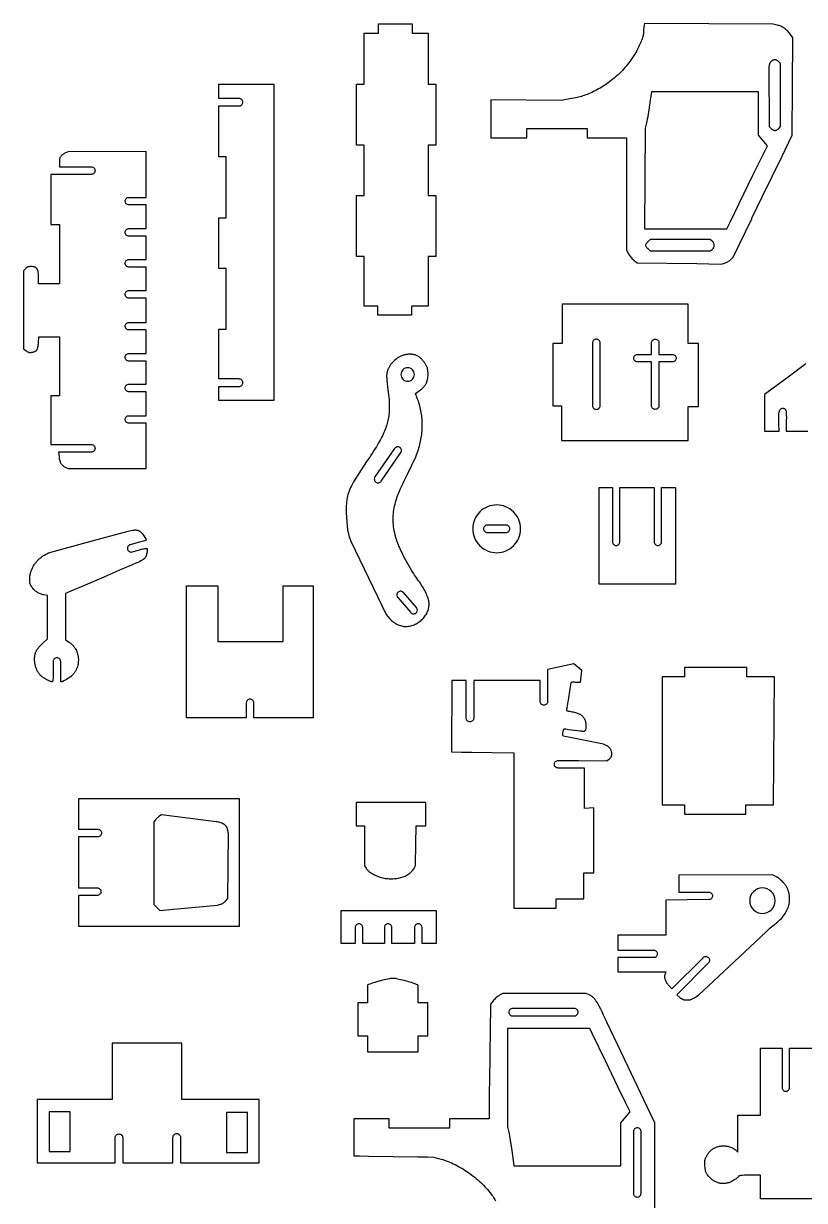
# Model space of a CAD drawing. Extents: x 28 to 1041, y 757 to 2190.
# Drawn here: x 47 to 617, y 1329 to 2190 of the extents above; entities that cross this region are included whole.
import ezdxf

# ---------------------------------------------------------------- set-up
doc = ezdxf.new("R2010")
doc.units = 0
doc.header["$MEASUREMENT"] = 0
doc.layers.add('LAYER_1', color=18, linetype='CONTINUOUS')

msp = doc.modelspace()

# ---------------------------------------------------------------- linework, layer by layer
at = {"layer": 'LAYER_1'}
for points in [[(295.41, 2182.47), (305.85, 2182.47), (305.85, 2189.35), (330.62, 2189.35), (330.62, 2182.47), (341.59, 2182.47), (342.18, 2182.47), (342.18, 2145.29), (347.69, 2145.29), (347.69, 2100.57), (342.18, 2100.57), (342.18, 2063.76), (347.69, 2063.76), (347.69, 2019.39), (342.18, 2019.38), (342.18, 1982.95), (329.93, 1982.95), (329.93, 1976.42), (305.51, 1976.42), (305.5, 1982.95), (295.41, 1982.96), (295.41, 2019.38), (289.91, 2019.39), (289.91, 2063.76), (295.41, 2063.76), (295.41, 2100.57), (289.91, 2100.57), (289.91, 2145.29), (295.41, 2145.29)], [(547.24, 2013.91), (556.09, 2013.73), (558.67, 2014.42), (559.23, 2014.6), (559.83, 2014.84), (560.44, 2015.14), (561.06, 2015.47), (561.65, 2015.84), (562.22, 2016.22), (562.72, 2016.62), (563.16, 2017.01), (565.07, 2018.9), (578.64, 2046.86), (578.64, 2047.24), (585.95, 2062.31), (600.67, 2092.65), (608.09, 2107.92), (608.55, 2179.33), (606.65, 2181.83), (606.13, 2182.48), (605.61, 2183.1), (605.07, 2183.69), (604.53, 2184.24), (603.97, 2184.77), (603.41, 2185.26), (602.83, 2185.72), (602.25, 2186.15), (601.65, 2186.55), (601.05, 2186.91), (600.43, 2187.24), (599.81, 2187.54), (599.18, 2187.81), (598.53, 2188.04), (597.88, 2188.25), (597.21, 2188.42), (594.12, 2189.14), (500.29, 2189.57), (499.91, 2188.17), (499.84, 2187.83), (499.76, 2187.41), (499.64, 2186.37), (499.55, 2185.2), (499.52, 2184.02), (499.5, 2183.39), (499.45, 2182.75), (499.37, 2182.09), (499.26, 2181.42), (499.11, 2180.72), (498.93, 2179.99), (498.72, 2179.24), (498.47, 2178.46), (498.19, 2177.64), (497.87, 2176.78), (497.51, 2175.89), (497.11, 2174.96), (496.67, 2173.98), (496.18, 2172.95), (495.66, 2171.87), (495.1, 2170.74), (494.49, 2169.59), (493.86, 2168.44), (493.19, 2167.29), (492.49, 2166.15), (491.77, 2165.03), (491.01, 2163.91), (490.23, 2162.8), (489.43, 2161.7), (488.59, 2160.61), (487.74, 2159.53), (486.86, 2158.47), (485.95, 2157.42), (485.02, 2156.38), (484.07, 2155.36), (483.1, 2154.36), (482.11, 2153.37), (481.1, 2152.4), (480.07, 2151.45), (479.03, 2150.52), (477.97, 2149.6), (476.89, 2148.71), (475.79, 2147.84), (474.68, 2146.99), (473.56, 2146.17), (472.42, 2145.36), (471.28, 2144.59), (470.12, 2143.83), (468.95, 2143.11), (467.77, 2142.41), (466.58, 2141.74), (465.38, 2141.1), (464.18, 2140.48), (462.87, 2139.84), (461.64, 2139.25), (460.47, 2138.72), (459.36, 2138.22), (458.28, 2137.77), (457.24, 2137.36), (456.21, 2136.98), (455.19, 2136.64), (454.16, 2136.32), (453.11, 2136.02), (452.03, 2135.74), (450.9, 2135.47), (449.72, 2135.22), (448.47, 2134.97), (447.14, 2134.72), (445.72, 2134.48), (439.32, 2133.4), (388.06, 2133.8), (388.06, 2105.93), (414.2, 2105.93), (414.2, 2112.81), (458.24, 2112.81), (458.24, 2105.93), (487.13, 2105.93), (487.13, 2024), (488.5, 2021.32), (488.83, 2020.74), (489.23, 2020.13), (489.7, 2019.49), (490.21, 2018.86), (490.76, 2018.24), (491.31, 2017.67), (491.87, 2017.15), (492.4, 2016.7), (494.93, 2014.77), (538.39, 2014.08)], [(595.49, 2111.44), (595.82, 2111.47), (596.18, 2111.55), (596.56, 2111.68), (596.94, 2111.86), (597.32, 2112.08), (597.68, 2112.32), (598.02, 2112.6), (598.31, 2112.89), (599.62, 2114.34), (599.53, 2160.24), (598.26, 2161.64), (598.04, 2161.87), (597.82, 2162.07), (597.58, 2162.26), (597.34, 2162.42), (597.1, 2162.56), (596.85, 2162.68), (596.59, 2162.78), (596.34, 2162.86), (596.08, 2162.92), (595.82, 2162.96), (595.56, 2162.98), (595.3, 2162.99), (595.04, 2162.97), (594.78, 2162.93), (594.52, 2162.88), (594.27, 2162.81), (594.02, 2162.72), (593.78, 2162.61), (593.54, 2162.48), (593.31, 2162.34), (593.09, 2162.18), (592.88, 2162), (592.67, 2161.81), (592.47, 2161.6), (592.29, 2161.37), (592.11, 2161.13), (591.95, 2160.88), (591.8, 2160.61), (591.66, 2160.32), (591.54, 2160.02), (591.43, 2159.71), (591.34, 2159.38), (590.97, 2157.88), (591.37, 2114.33), (592.68, 2112.88), (592.97, 2112.59), (593.3, 2112.32), (593.67, 2112.08), (594.04, 2111.86), (594.43, 2111.68), (594.8, 2111.55), (595.16, 2111.47)], [(530.23, 2039.54), (560.33, 2039.54), (562.79, 2044.36), (579.45, 2078.76), (590.03, 2100.18), (583.45, 2108.06), (583.45, 2139.64), (505.31, 2139.64), (504.42, 2133.62), (503.32, 2126.23), (502.9, 2123.52), (502.54, 2121.33), (502.23, 2119.58), (501.94, 2118.15), (501.68, 2116.96), (501.41, 2115.91), (500.66, 2113.16), (500.12, 2039.54)], [(526.16, 2023.37), (548.06, 2023.37), (549.59, 2024.44), (549.93, 2024.72), (550.24, 2025.03), (550.5, 2025.38), (550.72, 2025.75), (550.89, 2026.15), (551.02, 2026.58), (551.09, 2027.03), (551.12, 2027.5), (551.09, 2027.97), (551.02, 2028.42), (550.89, 2028.85), (550.72, 2029.25), (550.5, 2029.62), (550.24, 2029.97), (549.93, 2030.28), (549.59, 2030.56), (548.06, 2031.63), (504.27, 2031.63), (502.58, 2029.94), (502.24, 2029.58), (501.93, 2029.22), (501.64, 2028.87), (501.39, 2028.53), (501.18, 2028.21), (501.03, 2027.92), (500.93, 2027.68), (500.9, 2027.58), (500.89, 2027.5), (500.93, 2027.31), (501.03, 2027.07), (501.18, 2026.79), (501.39, 2026.47), (501.64, 2026.13), (501.93, 2025.78), (502.24, 2025.41), (502.58, 2025.06), (504.27, 2023.37)], [(433.13, 1955.65), (433.13, 1910.24), (439.63, 1910.25), (439.63, 1884.8), (532.16, 1884.87), (532.16, 1909.56), (539.73, 1909.56), (539.73, 1955.65), (532.16, 1955.65), (532.16, 1984.55), (439.97, 1984.55), (439.97, 1955.65)], [(326.95, 1748.89), (327.81, 1748.99), (328.66, 1749.14), (329.5, 1749.33), (330.32, 1749.56), (331.13, 1749.83), (331.93, 1750.14), (332.71, 1750.49), (333.47, 1750.88), (334.21, 1751.29), (334.93, 1751.75), (335.63, 1752.23), (336.31, 1752.74), (336.96, 1753.28), (337.58, 1753.84), (338.18, 1754.43), (338.75, 1755.04), (339.28, 1755.68), (339.79, 1756.33), (340.26, 1757), (340.7, 1757.69), (341.1, 1758.4), (341.47, 1759.12), (341.8, 1759.85), (342.08, 1760.59), (342.33, 1761.34), (342.53, 1762.1), (342.69, 1762.86), (342.8, 1763.63), (342.87, 1764.4), (342.89, 1765.17), (342.85, 1765.94), (342.77, 1766.71), (342.63, 1767.5), (342.44, 1768.33), (342.19, 1769.21), (341.89, 1770.12), (341.54, 1771.07), (341.14, 1772.05), (340.7, 1773.06), (340.21, 1774.08), (339.68, 1775.13), (339.12, 1776.19), (338.51, 1777.25), (337.87, 1778.32), (337.2, 1779.39), (336.49, 1780.46), (335.76, 1781.52), (335, 1782.56), (334.16, 1783.72), (333.27, 1785.02), (332.33, 1786.43), (331.37, 1787.94), (330.38, 1789.53), (329.39, 1791.19), (328.38, 1792.89), (327.39, 1794.63), (326.41, 1796.38), (325.46, 1798.13), (324.54, 1799.86), (323.66, 1801.56), (322.85, 1803.2), (322.09, 1804.77), (321.41, 1806.26), (320.81, 1807.64), (320.17, 1809.23), (319.59, 1810.82), (319.05, 1812.42), (318.57, 1814.01), (318.14, 1815.6), (317.76, 1817.19), (317.44, 1818.78), (317.17, 1820.36), (316.95, 1821.94), (316.79, 1823.5), (316.68, 1825.06), (316.62, 1826.6), (316.62, 1828.14), (316.67, 1829.66), (316.77, 1831.16), (316.85, 1831.9), (316.94, 1832.65), (317.14, 1834.05), (317.38, 1835.46), (317.66, 1836.87), (317.99, 1838.29), (318.38, 1839.75), (318.82, 1841.24), (319.33, 1842.78), (319.9, 1844.39), (320.53, 1846.06), (321.24, 1847.82), (322.03, 1849.68), (322.9, 1851.63), (323.85, 1853.71), (324.89, 1855.91), (326.03, 1858.25), (327.26, 1860.74), (333.3, 1872.83), (334.71, 1876.95), (335.11, 1878.17), (335.48, 1879.4), (335.83, 1880.63), (336.15, 1881.86), (336.44, 1883.09), (336.71, 1884.33), (336.95, 1885.57), (337.16, 1886.81), (337.35, 1888.05), (337.51, 1889.29), (337.64, 1890.53), (337.75, 1891.77), (337.82, 1893.01), (337.88, 1894.24), (337.9, 1895.48), (337.9, 1896.71), (337.87, 1897.94), (337.81, 1899.17), (337.73, 1900.39), (337.62, 1901.61), (337.48, 1902.83), (337.32, 1904.04), (337.13, 1905.24), (336.91, 1906.44), (336.66, 1907.64), (336.39, 1908.82), (336.09, 1910), (335.77, 1911.17), (335.42, 1912.33), (335.04, 1913.49), (334.63, 1914.63), (334.2, 1915.77), (332.89, 1919.1), (335.89, 1921.25), (336.71, 1921.86), (337.47, 1922.48), (338.16, 1923.09), (338.78, 1923.72), (339.35, 1924.35), (339.61, 1924.67), (339.86, 1925), (340.09, 1925.33), (340.31, 1925.67), (340.51, 1926.01), (340.7, 1926.36), (340.88, 1926.71), (341.04, 1927.07), (341.19, 1927.44), (341.33, 1927.81), (341.46, 1928.2), (341.57, 1928.59), (341.76, 1929.4), (341.91, 1930.25), (342.01, 1931.15), (342.07, 1932.09), (342.09, 1933.08), (342.07, 1934.4), (342.05, 1934.99), (342.01, 1935.53), (341.96, 1936.04), (341.9, 1936.51), (341.81, 1936.96), (341.71, 1937.4), (341.59, 1937.82), (341.44, 1938.23), (341.27, 1938.65), (341.08, 1939.08), (340.85, 1939.52), (340.6, 1939.98), (340, 1940.98), (339.64, 1941.54), (339.27, 1942.08), (338.89, 1942.6), (338.51, 1943.09), (338.11, 1943.56), (337.7, 1944), (337.29, 1944.42), (336.87, 1944.82), (336.43, 1945.19), (335.99, 1945.54), (335.54, 1945.86), (335.08, 1946.16), (334.61, 1946.43), (334.13, 1946.68), (333.64, 1946.91), (333.15, 1947.11), (332.64, 1947.29), (332.13, 1947.45), (331.6, 1947.58), (331.07, 1947.68), (330.53, 1947.77), (329.97, 1947.83), (329.41, 1947.86), (328.84, 1947.87), (328.26, 1947.86), (327.67, 1947.82), (327.08, 1947.76), (326.47, 1947.67), (325.85, 1947.57), (325.23, 1947.43), (324.59, 1947.27), (323.94, 1947.09), (323.5, 1946.95), (323.05, 1946.79), (322.6, 1946.61), (322.16, 1946.41), (321.71, 1946.2), (321.27, 1945.97), (320.83, 1945.72), (320.4, 1945.46), (319.96, 1945.18), (319.54, 1944.89), (318.7, 1944.27), (317.89, 1943.6), (317.11, 1942.88), (316.37, 1942.13), (315.67, 1941.35), (315.01, 1940.53), (314.71, 1940.11), (314.41, 1939.69), (314.13, 1939.26), (313.87, 1938.83), (313.62, 1938.4), (313.39, 1937.96), (313.17, 1937.52), (312.98, 1937.08), (312.8, 1936.64), (312.64, 1936.2), (312.29, 1935.13), (312.16, 1934.63), (312.05, 1934.15), (311.96, 1933.65), (311.9, 1933.14), (311.86, 1932.59), (311.85, 1931.99), (311.86, 1931.33), (311.89, 1930.6), (311.95, 1929.78), (312.03, 1928.85), (312.26, 1926.63), (312.59, 1923.84), (313.67, 1914.79), (313.75, 1909.29), (313.75, 1908.17), (313.73, 1907.06), (313.68, 1905.97), (313.61, 1904.88), (313.5, 1903.8), (313.37, 1902.72), (313.21, 1901.64), (313.03, 1900.56), (312.8, 1899.49), (312.55, 1898.4), (312.27, 1897.31), (311.95, 1896.22), (311.6, 1895.11), (311.21, 1893.99), (310.79, 1892.85), (310.33, 1891.7), (309.83, 1890.53), (309.29, 1889.34), (308.72, 1888.13), (308.1, 1886.89), (307.44, 1885.63), (306.75, 1884.34), (306, 1883.01), (305.22, 1881.66), (304.39, 1880.27), (303.52, 1878.84), (302.6, 1877.37), (301.63, 1875.86), (300.61, 1874.31), (299.55, 1872.72), (297.27, 1869.39), (287.6, 1854.57), (286.83, 1853.12), (286.14, 1851.74), (285.51, 1850.41), (284.95, 1849.11), (284.45, 1847.85), (284.01, 1846.6), (283.63, 1845.34), (283.31, 1844.08), (283.03, 1842.79), (282.8, 1841.46), (282.61, 1840.07), (282.47, 1838.62), (282.36, 1837.09), (282.29, 1835.47), (282.25, 1833.74), (282.23, 1831.89), (283.18, 1819.16), (283.67, 1817.47), (284.31, 1815.42), (285.01, 1813.26), (285.69, 1811.25), (311.42, 1757.65), (314.02, 1754.76), (314.73, 1754.02), (315.45, 1753.32), (316.2, 1752.67), (316.97, 1752.07), (317.76, 1751.51), (318.57, 1751), (319.39, 1750.55), (320.22, 1750.14), (321.05, 1749.79), (321.9, 1749.49), (322.74, 1749.25), (323.59, 1749.06), (324.02, 1748.99), (324.44, 1748.93), (324.86, 1748.88), (325.28, 1748.85), (325.7, 1748.84), (326.12, 1748.84), (326.54, 1748.86)], [(574.25, 1611.61), (574.25, 1618.48), (594.54, 1618.48), (595.07, 1712.04), (574.93, 1712.04), (574.93, 1718.92), (529.53, 1718.92), (529.53, 1712.05), (513.01, 1712.04), (513.01, 1618.48), (529.53, 1618.48), (529.53, 1611.61)], [(318.48, 1564.64), (319.31, 1564.75), (320.21, 1564.92), (321.14, 1565.12), (322.08, 1565.35), (323, 1565.6), (323.87, 1565.87), (324.67, 1566.15), (325.36, 1566.43), (326.07, 1566.77), (326.77, 1567.16), (327.46, 1567.6), (328.13, 1568.08), (328.78, 1568.59), (329.4, 1569.13), (329.99, 1569.69), (330.54, 1570.26), (331.05, 1570.85), (331.51, 1571.44), (331.91, 1572.03), (332.25, 1572.61), (332.53, 1573.18), (332.64, 1573.46), (332.74, 1573.73), (332.81, 1573.99), (332.87, 1574.25), (332.9, 1574.5), (332.92, 1574.74), (333.2, 1589.68), (333.45, 1603.16), (340.46, 1603.17), (340.46, 1620.3), (289.54, 1620.3), (289.54, 1603.1), (295.74, 1603.07), (295.74, 1573.82), (296.91, 1572.12), (297.51, 1571.29), (297.81, 1570.91), (298.11, 1570.56), (298.42, 1570.24), (298.74, 1569.93), (299.08, 1569.63), (299.45, 1569.34), (299.85, 1569.05), (300.28, 1568.77), (300.75, 1568.48), (301.27, 1568.18), (302.46, 1567.56), (303.89, 1566.85), (304.71, 1566.48), (305.55, 1566.14), (306.39, 1565.83), (307.25, 1565.55), (308.13, 1565.3), (309.01, 1565.08), (309.91, 1564.9), (310.82, 1564.74), (311.74, 1564.62), (312.67, 1564.53), (313.61, 1564.47), (314.57, 1564.44), (315.53, 1564.44), (316.5, 1564.47), (317.49, 1564.54)], [(188.33, 1545.12), (190.47, 1545.76), (190.93, 1545.92), (191.43, 1546.14), (191.94, 1546.41), (192.46, 1546.72), (192.97, 1547.06), (193.45, 1547.41), (193.88, 1547.78), (194.25, 1548.15), (195.9, 1549.9), (196.33, 1597.61), (195.93, 1599.77), (195.78, 1600.42), (195.69, 1600.74), (195.58, 1601.04), (195.47, 1601.34), (195.34, 1601.62), (195.2, 1601.9), (195.05, 1602.17), (194.89, 1602.43), (194.71, 1602.68), (194.53, 1602.92), (194.32, 1603.15), (194.11, 1603.37), (193.88, 1603.59), (193.64, 1603.79), (193.39, 1603.99), (193.13, 1604.18), (192.85, 1604.37), (192.24, 1604.71), (191.59, 1605.01), (190.88, 1605.29), (190.11, 1605.54), (189.28, 1605.76), (188.39, 1605.95), (187.44, 1606.12), (147.53, 1611.14), (146.14, 1610.4), (145.83, 1610.21), (145.49, 1609.97), (145.12, 1609.67), (144.74, 1609.34), (144.36, 1608.98), (143.99, 1608.6), (143.64, 1608.22), (143.32, 1607.84), (141.89, 1606.02), (141.89, 1545.56), (146.1, 1541.35), (148.79, 1541.57), (153.62, 1541.99), (166.92, 1543.18)], [(334.95, 1437.98), (334.95, 1449.67), (341.83, 1449.67), (341.83, 1473.75), (334.95, 1473.75), (334.95, 1486.71), (332.03, 1487.79), (331.02, 1488.15), (329.97, 1488.5), (328.87, 1488.85), (327.75, 1489.2), (326.6, 1489.53), (325.45, 1489.85), (324.31, 1490.15), (323.18, 1490.43), (322.09, 1490.69), (321.03, 1490.93), (320.03, 1491.13), (319.1, 1491.31), (318.24, 1491.45), (317.47, 1491.55), (316.8, 1491.62), (316.25, 1491.64), (315.62, 1491.61), (314.8, 1491.51), (313.84, 1491.36), (312.74, 1491.15), (311.53, 1490.89), (310.24, 1490.6), (308.88, 1490.27), (307.49, 1489.91), (306.09, 1489.53), (304.69, 1489.14), (303.32, 1488.73), (302.01, 1488.31), (300.78, 1487.9), (299.66, 1487.49), (298.65, 1487.09), (297.8, 1486.71), (297.8, 1473.75), (290.92, 1473.75), (290.92, 1449.67), (297.8, 1449.67), (297.8, 1437.98)], [(443.93, 1354.66), (482.99, 1354.66), (482.99, 1385.99), (489.62, 1394.02), (486.3, 1400.83), (483.37, 1406.9), (482.03, 1409.73), (481, 1411.94), (471.65, 1431.37), (462.26, 1450.81), (460.23, 1455.11), (400.09, 1455.11), (400.09, 1383.21), (400.86, 1380.12), (401.05, 1379.27), (401.29, 1378.03), (401.57, 1376.47), (401.89, 1374.65), (402.56, 1370.43), (403.25, 1365.84), (404.86, 1354.66)], [(80.79, 1365.15), (80.79, 1394.05), (65.32, 1394.04), (65.3, 1365.15)], [(210.14, 1364.46), (210.14, 1393.7), (195.01, 1393.7), (195.01, 1364.46)]]:
    msp.add_lwpolyline(points, close=True, dxfattribs=at)
for points in [[(189.25, 2145.14), (229.5, 2145.14), (229.5, 1913.97), (189.25, 1913.97), (189.25, 1924.29), (204.15, 1924.29, 0.414214), (206.9, 1927.04, 0.414214), (204.15, 1929.79), (189.25, 1929.79), (189.25, 1966.26), (194.75, 1966.26), (194.75, 2010.63), (189.25, 2010.63), (189.25, 2047.44), (194.75, 2047.44), (194.75, 2092.16), (189.25, 2092.16), (189.25, 2129.32), (204.15, 2129.32, 0.414214), (206.9, 2132.08, 0.414214), (204.15, 2134.83), (189.25, 2134.83)], [(72.81, 2084.8), (96.11, 2084.8, -0.414214), (98.86, 2082.05, -0.414214), (96.11, 2079.3), (66.62, 2079.3), (66.62, 2042.56), (72.81, 2042.56), (72.81, 1999.21), (57.67, 1999.21), (57.67, 2003.95), (57.66, 2005.05), (57.61, 2006.05), (57.53, 2006.95), (57.41, 2007.77), (57.33, 2008.15), (57.25, 2008.5), (57.15, 2008.84), (57.04, 2009.15), (56.93, 2009.45), (56.8, 2009.72), (56.66, 2009.98), (56.5, 2010.22), (56.34, 2010.44), (56.16, 2010.64), (55.97, 2010.83), (55.77, 2011), (55.55, 2011.15), (55.32, 2011.29), (55.07, 2011.42), (54.81, 2011.52), (54.54, 2011.62), (54.25, 2011.7), (53.94, 2011.76), (53.62, 2011.82), (52.93, 2011.89), (52.17, 2011.91), (51.39, 2011.89), (50.72, 2011.83), (50.41, 2011.78), (50.13, 2011.72), (49.86, 2011.65), (49.61, 2011.56), (49.37, 2011.46), (49.15, 2011.35), (48.94, 2011.22), (48.73, 2011.07), (48.53, 2010.9), (48.34, 2010.72), (47.97, 2010.3), (46.66, 2008.69), (46.66, 1951.84), (48.56, 1950.35), (49.07, 1949.97), (49.57, 1949.66), (49.82, 1949.54), (50.06, 1949.43), (50.3, 1949.34), (50.55, 1949.27), (50.8, 1949.21), (51.06, 1949.17), (51.32, 1949.15), (51.59, 1949.14), (52.17, 1949.16), (52.81, 1949.25), (53.44, 1949.36), (54.01, 1949.5), (54.53, 1949.66), (54.99, 1949.86), (55.2, 1949.97), (55.4, 1950.09), (55.59, 1950.22), (55.77, 1950.36), (55.94, 1950.51), (56.09, 1950.67), (56.24, 1950.85), (56.38, 1951.03), (56.5, 1951.24), (56.62, 1951.45), (56.83, 1951.92), (57.01, 1952.45), (57.17, 1953.05), (57.29, 1953.72), (57.4, 1954.47), (57.48, 1955.29), (57.55, 1956.2), (57.83, 1960.68), (72.81, 1960.68), (72.81, 1917.34), (66.62, 1917.34), (66.61, 1881.81), (96.11, 1881.81, -0.414214), (98.86, 1879.06, -0.414214), (96.11, 1876.3), (72.19, 1876.3), (72.56, 1872.79), (72.67, 1872.04), (72.79, 1871.34), (72.94, 1870.68), (73.11, 1870.06), (73.3, 1869.49), (73.51, 1868.95), (73.75, 1868.45), (74.01, 1867.99), (74.3, 1867.56), (74.62, 1867.16), (74.97, 1866.79), (75.34, 1866.46), (75.75, 1866.15), (76.19, 1865.86), (76.66, 1865.6), (77.16, 1865.37), (79.34, 1864.42), (136.14, 1864.37), (136.14, 1897.43), (123.65, 1897.43, -0.414214), (120.9, 1900.18, -0.414214), (123.65, 1902.93), (136.14, 1902.93), (136.14, 1920.45), (123.65, 1920.45, -0.414214), (120.9, 1923.21, -0.414214), (123.65, 1925.96), (136.14, 1925.96), (136.14, 1942.88), (123.65, 1942.88, -0.414214), (120.9, 1945.63, -0.414214), (123.65, 1948.38), (136.14, 1948.38), (136.14, 1965.59), (123.65, 1965.59, -0.414214), (120.9, 1968.34, -0.414214), (123.65, 1971.09), (136.14, 1971.09), (136.14, 1988.89), (123.65, 1988.89, -0.414214), (120.9, 1991.64, -0.414214), (123.65, 1994.39), (136.14, 1994.39), (136.14, 2011.58), (123.65, 2011.58, -0.414214), (120.9, 2014.33, -0.414214), (123.65, 2017.08), (136.14, 2017.08), (136.14, 2034.15), (123.65, 2034.15, -0.414214), (120.9, 2036.9, -0.414214), (123.65, 2039.65), (136.14, 2039.65), (136.14, 2057), (123.65, 2057, -0.414214), (120.9, 2059.76, -0.414214), (123.65, 2062.51), (136.14, 2062.51), (136.14, 2095.95), (79.34, 2095.88), (76.82, 2094.73), (76.27, 2094.47), (75.77, 2094.2), (75.32, 2093.92), (74.91, 2093.62), (74.54, 2093.31), (74.21, 2092.98), (73.93, 2092.62), (73.67, 2092.24), (73.46, 2091.84), (73.28, 2091.4), (73.13, 2090.94), (73.01, 2090.43), (72.92, 2089.89), (72.86, 2089.31), (72.82, 2088.68), (72.81, 2088.01)], [(462.25, 1923.85), (462.25, 1910.28, 0.414214), (465, 1907.53, 0.414214), (467.76, 1910.28), (467.76, 1924.25), (467.76, 1956.09, 0.414214), (465, 1958.84, 0.414214), (462.25, 1956.09)], [(505.28, 1942.21), (495.04, 1942.21, -0.414214), (492.29, 1944.96, -0.414214), (495.04, 1947.71), (505.28, 1947.71), (505.28, 1956.09, -0.414214), (508.04, 1958.84, -0.414214), (510.79, 1956.09), (510.79, 1947.71), (520.64, 1947.71, -0.414214), (523.39, 1944.96, -0.414214), (520.64, 1942.21), (510.79, 1942.21), (510.79, 1924.25), (510.79, 1910.28, -0.414214), (508.04, 1907.53, -0.414214), (505.28, 1910.28), (505.28, 1923.85)], [(327.23, 1937.93, 0.414214), (322.34, 1933.04, 0.414214), (327.23, 1928.15, 0.414214), (332.11, 1933.04, 0.414214)], [(303.35, 1858.18, 0.414214), (304.06, 1854.35, 0.414214), (307.88, 1855.07), (322.25, 1875.93, 0.414214), (321.54, 1879.76, 0.414214), (317.71, 1879.04)], [(476.75, 1850.44), (476.75, 1810.86, 0.414214), (479.5, 1808.11, 0.414214), (482.25, 1810.86), (482.25, 1850.44), (507.21, 1850.44), (507.21, 1810.86, 0.414214), (509.96, 1808.11, 0.414214), (512.71, 1810.86), (512.71, 1850.44), (522.86, 1850.44), (522.85, 1779.89), (467.12, 1779.89), (467.13, 1850.44)], [(392.25, 1837.7, 0.414214), (374.78, 1820.24, 0.414214), (392.25, 1802.78, 0.414214), (409.71, 1820.24, 0.414214)], [(130.28, 1810.29), (124.54, 1808.62, 0.414214), (122.63, 1805.23, 0.414214), (126.02, 1803.32), (130.74, 1804.63), (132.91, 1805.27), (133.79, 1805.52), (134.55, 1805.72), (135.18, 1805.86), (135.7, 1805.94), (136.13, 1805.97), (136.3, 1805.96), (136.46, 1805.93), (136.59, 1805.89), (136.71, 1805.84), (136.8, 1805.77), (136.88, 1805.68), (136.94, 1805.58), (136.99, 1805.46), (137.02, 1805.32), (137.04, 1805.16), (137.04, 1804.8), (137, 1804.37), (136.84, 1803.28), (136.69, 1802.4), (136.53, 1801.61), (136.36, 1800.91), (136.25, 1800.58), (136.14, 1800.27), (136.01, 1799.98), (135.87, 1799.69), (135.71, 1799.42), (135.54, 1799.16), (135.34, 1798.9), (135.12, 1798.66), (134.88, 1798.41), (134.61, 1798.18), (134.32, 1797.94), (133.99, 1797.7), (133.64, 1797.47), (133.25, 1797.23), (132.37, 1796.74), (131.34, 1796.22), (130.15, 1795.66), (128.77, 1795.05), (125.41, 1793.62), (118.55, 1790.67), (105.24, 1784.91), (89.97, 1778.32), (83.01, 1775.33), (77.25, 1772.88), (77.29, 1738.98), (79.92, 1737.36), (80.31, 1737.11), (80.7, 1736.84), (81.07, 1736.57), (81.43, 1736.28), (81.78, 1735.98), (82.11, 1735.67), (82.44, 1735.35), (82.75, 1735.02), (83.05, 1734.68), (83.34, 1734.33), (83.62, 1733.97), (83.88, 1733.6), (84.14, 1733.23), (84.38, 1732.85), (84.83, 1732.06), (85.23, 1731.25), (85.58, 1730.41), (85.88, 1729.56), (86.14, 1728.68), (86.35, 1727.8), (86.51, 1726.9), (86.62, 1725.99), (86.68, 1725.07), (86.69, 1724.16), (86.66, 1723.24), (86.57, 1722.33), (86.44, 1721.42), (86.25, 1720.52), (86.02, 1719.63), (85.74, 1718.76), (85.41, 1717.91), (85.03, 1717.08), (84.82, 1716.67), (84.6, 1716.27), (84.36, 1715.87), (84.12, 1715.49), (83.86, 1715.11), (83.58, 1714.73), (83.3, 1714.37), (83, 1714.01), (82.69, 1713.67), (82.37, 1713.33), (82.04, 1713), (81.69, 1712.68), (81.33, 1712.38), (80.96, 1712.08), (80.04, 1711.41), (79.05, 1710.75), (78.03, 1710.12), (77.03, 1709.55), (76.1, 1709.07), (75.27, 1708.7), (74.91, 1708.56), (74.6, 1708.45), (74.33, 1708.39), (74.12, 1708.37), (73.81, 1708.37), (73.81, 1716.17), (73.81, 1723.27, 0.414214), (71.06, 1726.02, 0.414214), (68.31, 1723.27), (68.31, 1716.17), (68.3, 1714.17), (68.26, 1712.51), (68.21, 1711.16), (68.12, 1710.1), (68.06, 1709.68), (68, 1709.32), (67.93, 1709.02), (67.85, 1708.79), (67.77, 1708.61), (67.67, 1708.48), (67.56, 1708.41), (67.45, 1708.39), (67.15, 1708.43), (66.78, 1708.52), (66.35, 1708.66), (65.87, 1708.85), (65.35, 1709.07), (64.8, 1709.33), (64.22, 1709.61), (63.63, 1709.92), (63.03, 1710.25), (62.44, 1710.6), (61.86, 1710.95), (61.31, 1711.3), (60.79, 1711.66), (60.31, 1712.01), (59.88, 1712.35), (59.51, 1712.67), (59.15, 1713.03), (58.8, 1713.4), (58.46, 1713.79), (58.13, 1714.2), (57.82, 1714.62), (57.52, 1715.06), (57.24, 1715.51), (56.97, 1715.98), (56.71, 1716.46), (56.47, 1716.95), (56.24, 1717.45), (56.03, 1717.97), (55.83, 1718.49), (55.65, 1719.02), (55.48, 1719.56), (55.33, 1720.1), (55.19, 1720.65), (55.07, 1721.2), (54.97, 1721.76), (54.88, 1722.33), (54.81, 1722.89), (54.76, 1723.46), (54.72, 1724.02), (54.71, 1724.59), (54.71, 1725.15), (54.72, 1725.72), (54.76, 1726.28), (54.81, 1726.83), (54.89, 1727.39), (54.98, 1727.93), (55.09, 1728.47), (55.22, 1729.01), (55.34, 1729.44), (55.48, 1729.86), (55.63, 1730.27), (55.81, 1730.67), (56.01, 1731.07), (56.23, 1731.47), (56.47, 1731.87), (56.74, 1732.28), (57.04, 1732.69), (57.37, 1733.12), (57.74, 1733.55), (58.13, 1734), (59.04, 1734.96), (60.11, 1736.01), (64.18, 1739.92), (64.18, 1771.49), (61.55, 1771.91), (60.92, 1772.03), (60.29, 1772.19), (59.67, 1772.39), (59.04, 1772.63), (58.42, 1772.91), (57.81, 1773.21), (57.21, 1773.56), (56.62, 1773.93), (56.04, 1774.34), (55.48, 1774.77), (54.94, 1775.23), (54.43, 1775.71), (53.93, 1776.22), (53.46, 1776.75), (53.02, 1777.3), (52.61, 1777.87), (52.15, 1778.59), (51.96, 1778.92), (51.79, 1779.25), (51.65, 1779.58), (51.52, 1779.9), (51.42, 1780.24), (51.34, 1780.59), (51.27, 1780.95), (51.22, 1781.34), (51.19, 1781.75), (51.18, 1782.2), (51.18, 1783.21), (51.24, 1784.41), (51.29, 1785.04), (51.36, 1785.67), (51.45, 1786.29), (51.56, 1786.9), (51.69, 1787.52), (51.84, 1788.12), (52.01, 1788.72), (52.2, 1789.32), (52.4, 1789.91), (52.63, 1790.49), (52.87, 1791.07), (53.14, 1791.64), (53.42, 1792.2), (53.71, 1792.75), (54.03, 1793.3), (54.36, 1793.83), (54.71, 1794.36), (55.08, 1794.88), (55.47, 1795.39), (55.87, 1795.89), (56.29, 1796.38), (56.72, 1796.86), (57.17, 1797.33), (57.63, 1797.79), (58.12, 1798.23), (58.61, 1798.66), (59.12, 1799.09), (59.65, 1799.5), (60.19, 1799.89), (60.75, 1800.28), (61.32, 1800.64), (61.9, 1801), (64.78, 1802.7), (71.88, 1804.67), (97.75, 1811.66), (122.95, 1818.44), (124.14, 1818.75), (125.22, 1818.99), (126.21, 1819.19), (127.11, 1819.31), (127.53, 1819.36), (127.94, 1819.38), (128.32, 1819.39), (128.69, 1819.38), (129.04, 1819.36), (129.39, 1819.31), (129.71, 1819.25), (130.03, 1819.18), (130.34, 1819.08), (130.63, 1818.96), (130.92, 1818.83), (131.2, 1818.67), (131.48, 1818.5), (131.75, 1818.31), (132.02, 1818.09), (132.28, 1817.86), (132.55, 1817.6), (132.81, 1817.33), (133.35, 1816.71), (133.89, 1816), (134.46, 1815.21), (135.25, 1814.01), (135.87, 1813), (136.09, 1812.6), (136.24, 1812.29), (136.32, 1812.08), (136.33, 1812.02), (136.32, 1811.98), (136.08, 1811.81)], [(389.64, 1823), (385.42, 1823, 0.414214), (382.67, 1820.24, 0.414214), (385.42, 1817.49), (389.75, 1817.49), (399.05, 1817.49, 0.414214), (401.8, 1820.24, 0.414214), (399.05, 1823)], [(209.33, 1682.13), (165.65, 1682.13), (165.65, 1778.45), (188.59, 1778.45), (188.59, 1737.85), (236.17, 1737.86), (236.17, 1778.45), (258.3, 1778.45), (258.3, 1682.13), (214.83, 1682.15), (214.83, 1692.96, 0.414214), (212.08, 1695.71, 0.414214), (209.33, 1692.96)], [(324.12, 1773.66, 0.414214), (320.24, 1773.94, 0.414214), (319.96, 1770.06), (329.46, 1759.05, 0.414214), (333.34, 1758.77, 0.414214), (333.62, 1762.65)], [(452.01, 1650.88), (472.48, 1650.61), (474.35, 1651.83), (474.66, 1652.05), (474.95, 1652.29), (475.2, 1652.56), (475.44, 1652.84), (475.64, 1653.13), (475.82, 1653.45), (475.97, 1653.77), (476.09, 1654.11), (476.19, 1654.45), (476.27, 1654.81), (476.32, 1655.17), (476.35, 1655.54), (476.35, 1655.91), (476.33, 1656.29), (476.28, 1656.67), (476.21, 1657.05), (476.12, 1657.42), (476.01, 1657.8), (475.87, 1658.16), (475.71, 1658.53), (475.53, 1658.88), (475.33, 1659.23), (475.11, 1659.57), (474.86, 1659.89), (474.6, 1660.21), (474.31, 1660.51), (474.01, 1660.79), (473.69, 1661.05), (473.34, 1661.3), (472.98, 1661.53), (472.6, 1661.73), (472.2, 1661.91), (470.2, 1662.74), (441.12, 1668.61), (440.7, 1669.04), (440.66, 1669.09), (440.62, 1669.17), (440.57, 1669.4), (440.54, 1669.69), (440.53, 1670.06), (440.55, 1670.47), (440.59, 1670.92), (440.65, 1671.41), (440.73, 1671.91), (440.88, 1672.6), (441.03, 1673.15), (441.11, 1673.37), (441.19, 1673.56), (441.29, 1673.72), (441.39, 1673.85), (441.5, 1673.95), (441.62, 1674.03), (441.76, 1674.08), (441.92, 1674.11), (442.09, 1674.12), (442.27, 1674.11), (442.71, 1674.04), (444.75, 1673.66), (446.92, 1673.3), (449.11, 1672.99), (451.2, 1672.73), (453.1, 1672.54), (453.94, 1672.48), (454.69, 1672.43), (455.33, 1672.41), (455.86, 1672.41), (456.26, 1672.44), (456.41, 1672.46), (456.52, 1672.49), (456.67, 1672.57), (456.81, 1672.67), (456.94, 1672.8), (457.06, 1672.95), (457.17, 1673.13), (457.27, 1673.33), (457.36, 1673.55), (457.44, 1673.79), (457.56, 1674.32), (457.64, 1674.91), (457.68, 1675.55), (457.67, 1676.22), (457.63, 1676.93), (457.54, 1677.65), (457.42, 1678.37), (457.25, 1679.09), (457.05, 1679.79), (456.8, 1680.46), (456.52, 1681.1), (456.36, 1681.39), (456.2, 1681.68), (455.88, 1682.16), (455.52, 1682.61), (455.13, 1683.04), (454.71, 1683.44), (454.25, 1683.82), (453.76, 1684.17), (453.23, 1684.5), (452.66, 1684.8), (452.05, 1685.09), (451.39, 1685.34), (450.7, 1685.58), (449.97, 1685.8), (449.19, 1685.99), (448.36, 1686.17), (447.49, 1686.32), (446.58, 1686.45), (445.66, 1686.59), (444.92, 1686.73), (444.34, 1686.88), (444.11, 1686.96), (443.92, 1687.04), (443.76, 1687.13), (443.63, 1687.23), (443.54, 1687.34), (443.47, 1687.46), (443.43, 1687.58), (443.42, 1687.72), (443.44, 1687.86), (443.47, 1688.02), (443.56, 1688.4), (443.68, 1689.05), (444.01, 1691.03), (444.43, 1693.68), (444.88, 1696.7), (446.32, 1706.44), (446.42, 1706.98), (446.55, 1707.43), (446.69, 1707.79), (446.77, 1707.94), (446.86, 1708.06), (446.95, 1708.17), (447.05, 1708.25), (447.17, 1708.32), (447.28, 1708.36), (447.41, 1708.39), (447.55, 1708.4), (447.7, 1708.4), (447.85, 1708.37), (448.24, 1708.32), (448.85, 1708.27), (449.62, 1708.22), (450.48, 1708.18), (451.36, 1708.15), (452.2, 1708.15), (452.92, 1708.18), (453.21, 1708.21), (453.45, 1708.25), (454.39, 1716.56), (448.51, 1721.57), (429.44, 1717.51), (429.45, 1694.03, -0.414214), (426.7, 1691.28, -0.414214), (423.95, 1694.03), (423.95, 1709.43), (375.43, 1709.43), (375.43, 1681.88, -0.414214), (372.68, 1679.13, -0.414214), (369.93, 1681.88), (369.92, 1709.43), (359.4, 1709.43), (359.2, 1657.14), (366.56, 1657.06), (374.19, 1656.97), (388.75, 1656.74), (404.66, 1656.45), (404.66, 1542.93), (420.14, 1542.93), (435.62, 1542.93), (435.62, 1549.81), (455.92, 1549.81), (455.92, 1568.73), (463.15, 1568.73), (463.15, 1616.21), (456.26, 1615.73), (456.26, 1645.18), (437.11, 1645.38, -0.414214), (434.36, 1648.13, -0.414214), (437.11, 1650.88)], [(86.83, 1529.84), (204.5, 1529.84), (204.5, 1622.88), (86.83, 1622.88), (86.83, 1600.6), (100.82, 1600.6, -0.414214), (103.58, 1597.85, -0.414214), (100.82, 1595.1), (86.83, 1595.1), (86.83, 1557.76), (100.47, 1557.76, -0.414214), (103.22, 1555.01, -0.414214), (100.47, 1552.26), (86.83, 1552.26)], [(520.28, 1484.05), (542.94, 1506.77, -0.414214), (546.83, 1506.78, -0.414214), (546.84, 1502.89), (523.92, 1479.72), (526.13, 1477.73), (526.72, 1477.23), (527.01, 1477.01), (527.29, 1476.82), (527.57, 1476.64), (527.86, 1476.49), (528.14, 1476.35), (528.44, 1476.23), (528.74, 1476.13), (529.05, 1476.04), (529.37, 1475.97), (529.71, 1475.92), (530.06, 1475.88), (530.43, 1475.85), (531.24, 1475.83), (532.01, 1475.85), (532.38, 1475.89), (532.75, 1475.93), (533.11, 1475.99), (533.46, 1476.07), (533.81, 1476.15), (534.16, 1476.26), (534.5, 1476.38), (534.84, 1476.51), (535.18, 1476.66), (535.53, 1476.82), (536.21, 1477.2), (536.91, 1477.64), (539.58, 1479.46), (565.73, 1503.64), (589.12, 1525.69), (590.87, 1527.42), (591.3, 1527.83), (591.86, 1528.33), (593.26, 1529.52), (594.87, 1530.84), (596.53, 1532.14), (597.51, 1532.93), (598.44, 1533.74), (599.33, 1534.58), (600.16, 1535.45), (600.93, 1536.34), (601.66, 1537.24), (602.33, 1538.17), (602.95, 1539.11), (603.52, 1540.07), (604.04, 1541.04), (604.5, 1542.02), (604.9, 1543.02), (605.26, 1544.02), (605.56, 1545.02), (605.8, 1546.03), (605.99, 1547.04), (606.12, 1548.05), (606.2, 1549.06), (606.22, 1549.57), (606.22, 1550.07), (606.21, 1550.57), (606.19, 1551.08), (606.15, 1551.57), (606.1, 1552.07), (606.03, 1552.57), (605.95, 1553.06), (605.86, 1553.55), (605.75, 1554.03), (605.62, 1554.52), (605.49, 1555), (605.33, 1555.48), (605.17, 1555.95), (604.99, 1556.42), (604.79, 1556.88), (604.58, 1557.35), (604.36, 1557.8), (604.12, 1558.25), (603.86, 1558.7), (603.59, 1559.14), (603.31, 1559.58), (603.01, 1560), (602.7, 1560.43), (602.37, 1560.85), (602.03, 1561.26), (601.67, 1561.66), (601.3, 1562.06), (600.73, 1562.61), (600.11, 1563.19), (599.44, 1563.76), (598.75, 1564.31), (598.05, 1564.83), (597.38, 1565.3), (596.75, 1565.7), (596.19, 1566.02), (593.62, 1567.34), (525.35, 1566.99), (525.35, 1554.69), (547.16, 1554.69, -0.414214), (549.91, 1551.93, -0.414214), (547.16, 1549.18), (515.85, 1548.76), (515.85, 1523.3), (480.84, 1523.3), (480.84, 1512.29), (506.85, 1512.29, -0.414214), (509.6, 1509.54, -0.414214), (506.85, 1506.79), (480.84, 1506.79), (480.84, 1496.47), (515.81, 1496.47), (515.18, 1494.79), (515.03, 1494.34), (514.93, 1493.86), (514.88, 1493.36), (514.87, 1492.85), (514.91, 1492.33), (514.99, 1491.79), (515.12, 1491.25), (515.28, 1490.7), (515.49, 1490.15), (515.74, 1489.59), (516.03, 1489.04), (516.36, 1488.48), (516.73, 1487.94), (517.13, 1487.4), (517.57, 1486.87), (518.05, 1486.35)], [(586.33, 1557.73, 0.414214), (577.02, 1548.41, 0.414214), (586.33, 1539.1, 0.414214), (595.64, 1548.41, 0.414214)], [(288.86, 1517.1), (278.54, 1517.1), (278.54, 1541.18), (348.02, 1541.18), (348.02, 1517.1), (337.71, 1517.1), (337.71, 1528.81, 0.414214), (334.96, 1531.56, 0.414214), (332.21, 1528.81), (332.2, 1517.1), (315.69, 1517.1), (315.69, 1528.81, 0.414214), (312.93, 1531.56, 0.414214), (310.18, 1528.81), (310.18, 1517.1), (294.36, 1517.1), (294.36, 1528.81, 0.414214), (291.61, 1531.56, 0.414214), (288.85, 1528.81)], [(403.87, 1469.66, 0.414214), (401.12, 1466.91, 0.414214), (403.87, 1464.16), (448.95, 1464.16, 0.414214), (451.7, 1466.91, 0.414214), (448.95, 1469.66)], [(56.72, 1356.91), (113.57, 1356.91), (113.57, 1375.15, -0.414214), (116.32, 1377.9, -0.414214), (119.07, 1375.15), (119.07, 1356.91), (155.81, 1356.91), (155.81, 1375.45, -0.414214), (158.56, 1378.2, -0.414214), (161.31, 1375.45), (161.31, 1356.91), (218.74, 1356.91), (218.74, 1403.02), (162.33, 1403.02), (162.33, 1444.27), (111.41, 1444.27), (111.41, 1403.02), (56.72, 1403.02)], [(492.17, 1334.53, 0.414214), (494.92, 1331.78, 0.414214), (497.67, 1334.53), (497.67, 1379.61, 0.414214), (494.92, 1382.36, 0.414214), (492.17, 1379.61)]]:
    msp.add_lwpolyline(points, format="xyb", close=True, dxfattribs=at)
for points in [[(618.04, 1940.74), (604.12, 1930.43), (587.78, 1918.35), (587.78, 1891.69), (593.12, 1891.69), (598.45, 1891.69), (598.29, 1897.36), (598.27, 1898.55), (598.26, 1899.74), (598.26, 1900.91), (598.29, 1902.03), (598.32, 1903.05), (598.37, 1903.96), (598.42, 1904.71), (598.49, 1905.27), (598.59, 1905.76), (598.72, 1906.22), (598.88, 1906.64), (599.07, 1907.02), (599.28, 1907.36), (599.52, 1907.65), (599.77, 1907.9), (600.05, 1908.11), (600.34, 1908.27), (600.64, 1908.38), (600.95, 1908.43), (601.27, 1908.44), (601.6, 1908.39), (601.94, 1908.29), (602.27, 1908.13), (602.61, 1907.92), (602.8, 1907.76), (602.98, 1907.59), (603.13, 1907.4), (603.26, 1907.18), (603.38, 1906.92), (603.48, 1906.61), (603.56, 1906.25), (603.63, 1905.83), (603.69, 1905.34), (603.73, 1904.78), (603.78, 1903.39), (603.8, 1901.6), (603.78, 1899.35), (603.7, 1891.69), (619.43, 1891.69)], [(507.76, 1315.38), (507.76, 1386.13), (499.71, 1402.91), (488.2, 1427), (477.7, 1449.02), (472.69, 1459.58), (471.42, 1462.35), (470.26, 1464.85), (469.2, 1467.07), (468.23, 1469.05), (467.35, 1470.8), (466.53, 1472.33), (465.77, 1473.67), (465.06, 1474.83), (464.73, 1475.34), (464.39, 1475.82), (464.07, 1476.26), (463.75, 1476.67), (463.43, 1477.04), (463.12, 1477.39), (462.81, 1477.7), (462.49, 1477.99), (462.18, 1478.26), (461.86, 1478.5), (461.54, 1478.73), (461.22, 1478.93), (460.88, 1479.12), (460.54, 1479.3), (459.83, 1479.63), (457.58, 1480.56), (396.63, 1480.56), (394.25, 1479.29), (393.73, 1478.98), (393.16, 1478.59), (392.56, 1478.14), (391.96, 1477.63), (391.36, 1477.09), (390.78, 1476.54), (390.25, 1475.98), (389.79, 1475.44), (387.7, 1472.87), (387.6, 1467.35), (387.45, 1457.95), (387.12, 1432.46), (386.82, 1406.22), (386.72, 1395.89), (386.67, 1389.06), (357.78, 1389.06), (357.78, 1382.18), (313.74, 1382.18), (313.74, 1389.06), (308.44, 1389.08), (300.36, 1389.07), (292.52, 1389.06), (287.94, 1389.07), (288.02, 1361.88), (292.04, 1361.86), (298.71, 1361.78), (316.55, 1361.54), (334.72, 1361.27), (341.81, 1361.14), (346.42, 1361.05), (351.5, 1359.55), (352.81, 1359.14), (354.1, 1358.71), (355.4, 1358.25), (356.69, 1357.76), (357.98, 1357.24), (359.26, 1356.69), (360.53, 1356.11), (361.8, 1355.5), (363.06, 1354.86), (364.32, 1354.2), (365.56, 1353.51), (366.79, 1352.8), (368.01, 1352.06), (369.22, 1351.3), (370.42, 1350.51), (371.61, 1349.69), (372.78, 1348.86), (373.94, 1348), (375.08, 1347.12), (376.21, 1346.22), (377.32, 1345.29), (378.41, 1344.35), (379.48, 1343.38), (380.54, 1342.4), (381.57, 1341.4), (382.59, 1340.37), (383.58, 1339.33), (384.55, 1338.28), (385.5, 1337.2), (386.43, 1336.11), (387.33, 1335.01), (388.2, 1333.88), (388.77, 1333.13), (389.32, 1332.36), (389.87, 1331.57), (390.41, 1330.77), (390.93, 1329.95), (391.45, 1329.12)]]:
    msp.add_lwpolyline(points, dxfattribs=at)
msp.add_lwpolyline([(677.74, 1330.53), (584.86, 1330.53), (584.86, 1347.73), (577.02, 1347.73), (574.89, 1347.72), (573.15, 1347.68), (571.76, 1347.62), (571.19, 1347.58), (570.69, 1347.53), (570.26, 1347.47), (569.89, 1347.39), (569.58, 1347.31), (569.33, 1347.22), (569.13, 1347.12), (568.98, 1347), (568.87, 1346.87), (568.8, 1346.73), (568.74, 1346.62), (568.64, 1346.49), (568.36, 1346.18), (567.96, 1345.81), (567.45, 1345.41), (566.87, 1344.98), (566.21, 1344.53), (565.51, 1344.08), (564.77, 1343.64), (564.17, 1343.31), (563.56, 1343.01), (562.96, 1342.74), (562.35, 1342.5), (561.75, 1342.29), (561.14, 1342.11), (560.54, 1341.96), (559.93, 1341.83), (559.32, 1341.74), (558.72, 1341.67), (558.12, 1341.63), (557.52, 1341.62), (556.92, 1341.64), (556.33, 1341.69), (555.74, 1341.76), (555.16, 1341.87), (554.58, 1342), (554, 1342.16), (553.43, 1342.35), (552.87, 1342.56), (552.31, 1342.8), (551.76, 1343.07), (551.22, 1343.37), (550.68, 1343.7), (550.16, 1344.05), (549.64, 1344.43), (549.13, 1344.84), (548.63, 1345.27), (548.14, 1345.73), (547.67, 1346.22), (547.2, 1346.74), (546.75, 1347.28), (546.14, 1348.06), (545.88, 1348.43), (545.65, 1348.79), (545.45, 1349.15), (545.27, 1349.51), (545.11, 1349.88), (544.98, 1350.26), (544.86, 1350.67), (544.76, 1351.1), (544.67, 1351.57), (544.59, 1352.08), (544.47, 1353.24), (544.38, 1354.63), (544.31, 1356.05), (544.3, 1357.23), (544.31, 1357.75), (544.34, 1358.23), (544.39, 1358.67), (544.46, 1359.09), (544.56, 1359.5), (544.67, 1359.89), (544.81, 1360.28), (544.97, 1360.68), (545.16, 1361.08), (545.38, 1361.51), (545.9, 1362.44), (546.21, 1362.94), (546.53, 1363.43), (546.88, 1363.9), (547.23, 1364.35), (547.61, 1364.78), (548, 1365.19), (548.4, 1365.58), (548.82, 1365.96), (549.24, 1366.32), (549.69, 1366.65), (550.14, 1366.97), (550.61, 1367.27), (551.09, 1367.54), (551.58, 1367.8), (552.07, 1368.04), (552.58, 1368.25), (553.1, 1368.45), (553.63, 1368.62), (554.16, 1368.77), (554.7, 1368.91), (555.25, 1369.02), (555.81, 1369.1), (556.37, 1369.17), (556.94, 1369.21), (557.51, 1369.23), (558.09, 1369.23), (558.67, 1369.21), (559.25, 1369.16), (559.84, 1369.09), (560.43, 1369), (561.02, 1368.88), (561.61, 1368.74), (562.32, 1368.53), (563.05, 1368.27), (563.77, 1367.98), (564.47, 1367.66), (565.13, 1367.31), (565.73, 1366.96), (566.24, 1366.62), (566.46, 1366.44), (566.65, 1366.28), (568.34, 1364.69), (568.34, 1391.76), (584.86, 1391.76), (584.86, 1440.61), (600.68, 1440.61), (600.68, 1411.82, 0.414214), (603.43, 1409.07, 0.414214), (606.18, 1411.82), (606.18, 1440.61), (657.78, 1440.61)], format="xyb", dxfattribs=at)

doc.saveas('drawing.dxf')
